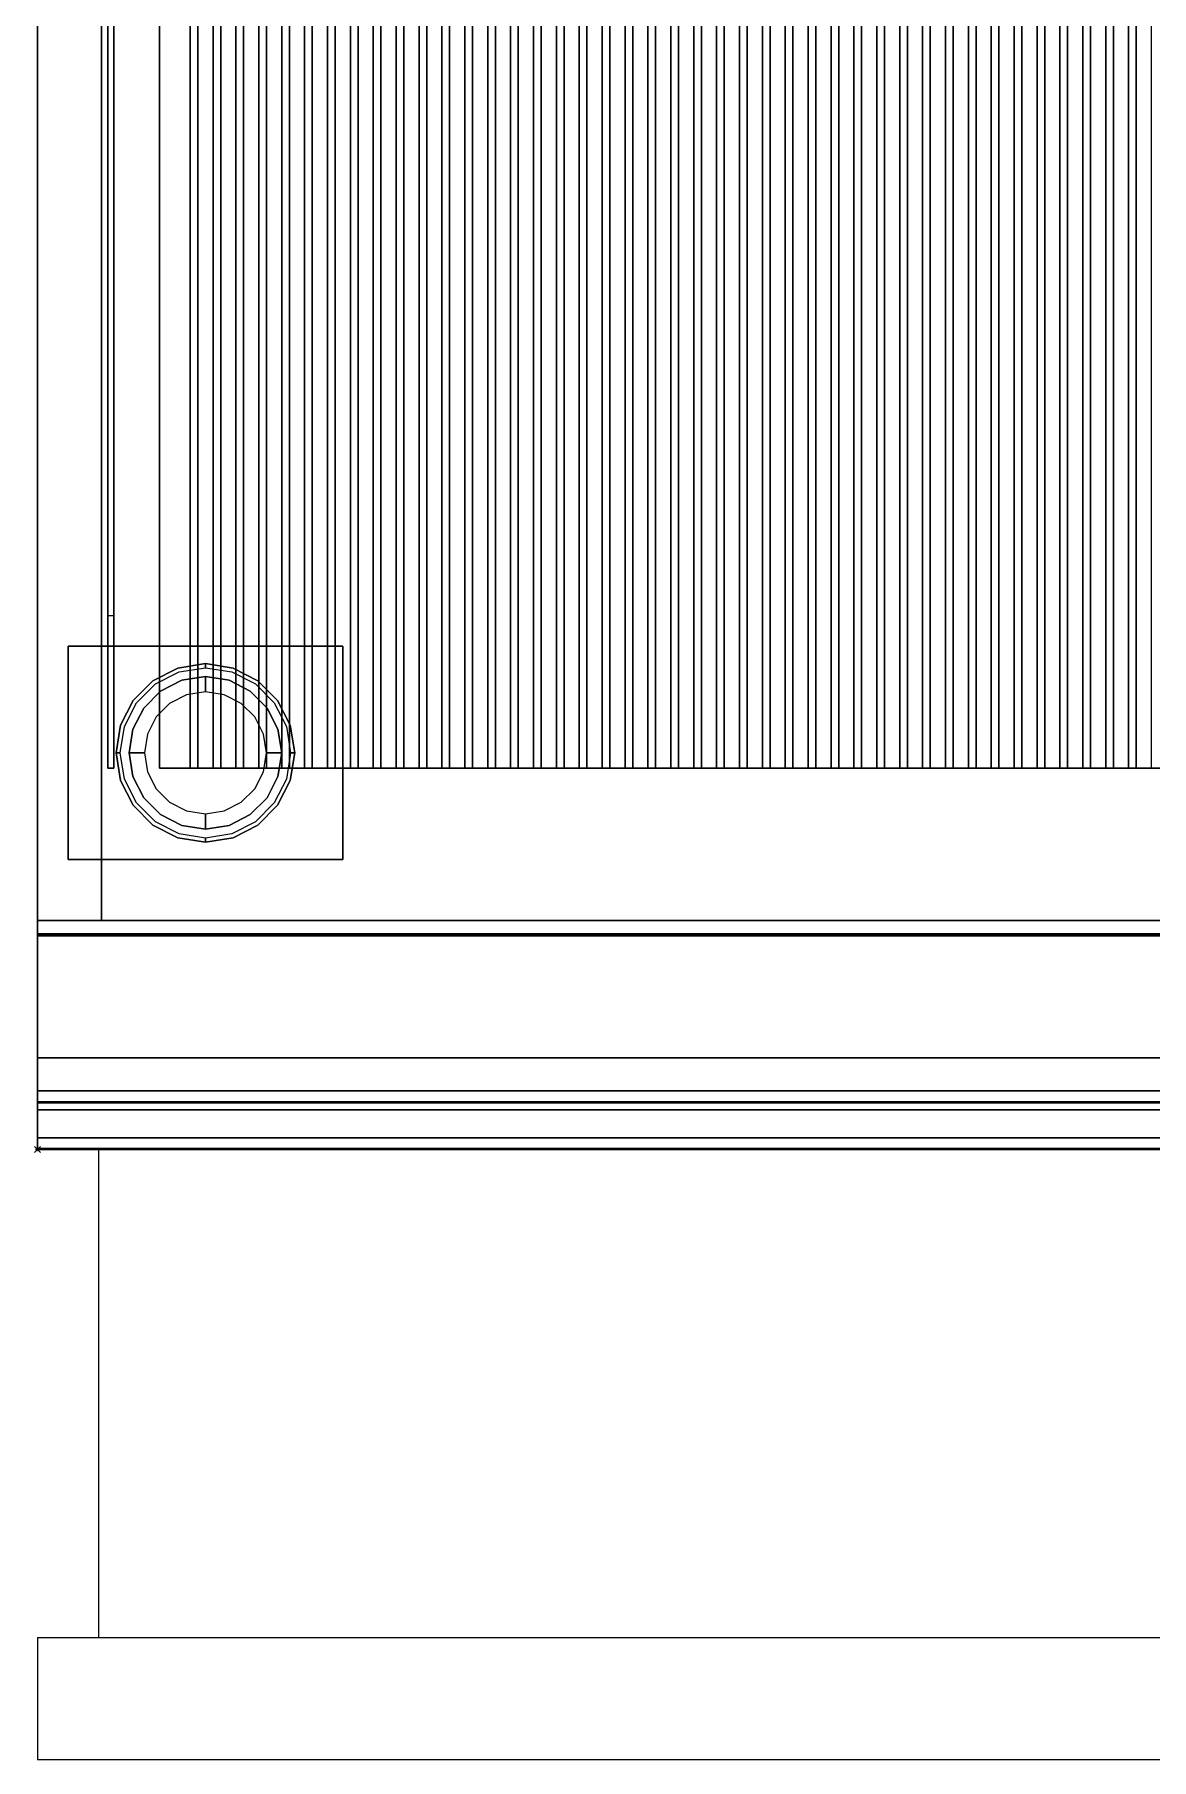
# Model space of a CAD drawing. Extents: x -1 to 801, y -1130 to 1.
# Drawn here: x -1 to 365, y -1130 to -565 of the extents above; entities that cross this region are included whole.
import ezdxf

# ---------------------------------------------------------------- set-up
doc = ezdxf.new("R2010")
doc.units = 0
doc.header["$PDMODE"] = 35
doc.layers.get('0').update_dxf_attribs({"lineweight": 13})
for name, color, linetype in [('IQ_200_2D', 1, 'Continuous'), ('IQ_200_3D', 1, 'Continuous'), ('IQ_204_2D', 7, 'Continuous'), ('IQ_204_3D', 7, 'Continuous'), ('IQ_INS_3D', 3, 'Continuous')]:
    doc.layers.add(name, color=color, linetype=linetype)

# ---------------------------------------------------------------- blocks, each defined once
blk = doc.blocks.new('ELECTROLUX-MC-CRUSCOTTO800')
at = {"layer": 'IQ_200_2D'}
for p, q in [((0, 0), (0, -75)), ((800, 0), (800, -75)), ((0, -75), (800, -75))]:
    blk.add_line(p, q, dxfattribs=at)
at = {"layer": 'IQ_200_3D'}
for points in [[(0, -55.83, 654.41), (0, 0, 660.54), (800, 0, 660.54), (800, -55.83, 654.41)], [(0, 0, 660.54), (0, 0, 900), (800, 0, 900), (800, 0, 660.54)], [(0, 0, 900), (0, -62, 900), (800, -62, 900), (800, 0, 900)], [(0, -4.32, 810.26), (0, -59.37, 692.2), (800, -59.37, 692.2), (800, -4.32, 810.26)], [(0, -71.19, 877.81), (0, -4.82, 813.08), (800, -4.82, 813.08), (800, -71.19, 877.81)], [(0, -59.7, 690.72), (0, -59.7, 657.89), (800, -59.7, 657.89), (800, -59.7, 690.72)], [(0, -74.75, 884.46), (0, -71.19, 877.81), (800, -71.19, 877.81), (800, -74.75, 884.46)]]:
    blk.add_3dface(points, dxfattribs=at)
for points, invisible_edges in [([(0, -4.12, 811.75), (0, -4.1, 810.99), (800, -4.1, 810.99), (800, -4.12, 811.75)], 10), ([(0, -4.1, 810.99), (0, -4.32, 810.26), (800, -4.32, 810.26), (800, -4.1, 810.99)], 8), ([(0, -4.36, 812.47), (0, -4.12, 811.75), (800, -4.12, 811.75), (800, -4.36, 812.47)], 10), ([(0, -4.82, 813.08), (0, -4.36, 812.47), (800, -4.36, 812.47), (800, -4.82, 813.08)], 2), ([(0, -57.28, 654.56), (0, -55.83, 654.41), (800, -55.83, 654.41), (800, -57.28, 654.56)], 8), ([(0, -58.54, 655.29), (0, -57.28, 654.56), (800, -57.28, 654.56), (800, -58.54, 655.29)], 10), ([(0, -59.4, 656.46), (0, -58.54, 655.29), (800, -58.54, 655.29), (800, -59.4, 656.46)], 10), ([(0, -59.37, 692.2), (0, -59.51, 691.85), (800, -59.51, 691.85), (800, -59.37, 692.2)], 2), ([(0, -59.7, 657.89), (0, -59.4, 656.46), (800, -59.4, 656.46), (800, -59.7, 657.89)], 2), ([(0, -59.51, 691.85), (0, -59.62, 691.48), (800, -59.62, 691.48), (800, -59.51, 691.85)], 10), ([(0, -59.62, 691.48), (0, -59.68, 691.11), (800, -59.68, 691.11), (800, -59.62, 691.48)], 10), ([(0, -59.68, 691.11), (0, -59.7, 690.72), (800, -59.7, 690.72), (800, -59.68, 691.11)], 8), ([(0, -62, 900), (0, -69.22, 897.81), (800, -69.22, 897.81), (800, -62, 900)], 2), ([(0, -69.22, 897.81), (0, -74.01, 891.97), (800, -74.01, 891.97), (800, -69.22, 897.81)], 10), ([(0, -74.01, 891.97), (0, -74.75, 884.46), (800, -74.75, 884.46), (800, -74.01, 891.97)], 8)]:
    blk.add_3dface(points, dxfattribs=dict(at, invisible_edges=invisible_edges))
at = {"layer": 'IQ_INS_3D'}
for p in [(0, -75), (800, -75)]:
    blk.add_point(p, dxfattribs=at)
blk = doc.blocks.new('PQ-MC-LEG400')
at = {"layer": 'IQ_200_3D'}
for points in [[(-45, -35, 198), (-45, 35, 198), (45, 35, 198), (45, -35, 198)], [(-45, -35, 200), (45, -35, 200), (45, 35, 200), (-45, 35, 200)], [(-45, 35, 198), (-45, 35, 200), (45, 35, 200), (45, 35, 198)], [(-45, -35, 198), (-45, -35, 200), (-45, 35, 200), (-45, 35, 198)], [(45, -35, 198), (45, 35, 198), (45, 35, 200), (45, -35, 200)], [(-45, -35, 198), (45, -35, 198), (45, -35, 200), (-45, -35, 200)]]:
    blk.add_3dface(points, dxfattribs=at)
for points, invisible_edges in [([(-9.04, 27.82, 198), (-9.04, 27.82, 105), (0, 29.25, 105), (0, 29.25, 198)], 1), ([(-9.04, 27.82, 105), (-8.62, 26.54, 100), (0, 27.91, 100), (0, 29.25, 105)], 1), ([(0, 29.25, 198), (0, 29.25, 105), (9.04, 27.82, 105), (9.04, 27.82, 198)], 4), ([(0, 29.25, 105), (0, 27.91, 100), (8.62, 26.54, 100), (9.04, 27.82, 105)], 4), ([(-23.66, 17.19, 198), (-23.66, 17.19, 105), (-17.19, 23.66, 105), (-17.19, 23.66, 198)], 5), ([(-23.66, 17.19, 105), (-22.58, 16.41, 100), (-16.41, 22.58, 100), (-17.19, 23.66, 105)], 5), ([(-17.19, 23.66, 198), (-17.19, 23.66, 105), (-9.04, 27.82, 105), (-9.04, 27.82, 198)], 5), ([(-17.19, 23.66, 105), (-16.41, 22.58, 100), (-8.62, 26.54, 100), (-9.04, 27.82, 105)], 5), ([(-7.73, 23.78, 100), (-7.73, 23.78, 5), (-14.69, 20.23, 5), (-14.69, 20.23, 100)], 5), ([(-7.73, 23.78, 5), (-7.27, 22.38, 1.46), (-13.83, 19.04, 1.46), (-14.69, 20.23, 5)], 7), ([(0, 25, 100), (0, 25, 5), (-7.73, 23.78, 5), (-7.73, 23.78, 100)], 4), ([(0, 25, 5), (0, 23.54, 1.46), (-7.27, 22.38, 1.46), (-7.73, 23.78, 5)], 6), ([(0, 23.54, 1.46), (0, 20), (-6.18, 19.02), (-7.27, 22.38, 1.46)], 12), ([(7.73, 23.78, 100), (7.73, 23.78, 5), (0, 25, 5), (0, 25, 100)], 1), ([(7.73, 23.78, 5), (7.27, 22.38, 1.46), (0, 23.54, 1.46), (0, 25, 5)], 3), ([(7.27, 22.38, 1.46), (6.18, 19.02), (0, 20), (0, 23.54, 1.46)], 9), ([(14.69, 20.23, 5), (13.83, 19.04, 1.46), (7.27, 22.38, 1.46), (7.73, 23.78, 5)], 7), ([(14.69, 20.23, 100), (14.69, 20.23, 5), (7.73, 23.78, 5), (7.73, 23.78, 100)], 5), ([(9.04, 27.82, 105), (8.62, 26.54, 100), (16.41, 22.58, 100), (17.19, 23.66, 105)], 5), ([(9.04, 27.82, 198), (9.04, 27.82, 105), (17.19, 23.66, 105), (17.19, 23.66, 198)], 5), ([(17.19, 23.66, 105), (16.41, 22.58, 100), (22.58, 16.41, 100), (23.66, 17.19, 105)], 5), ([(17.19, 23.66, 198), (17.19, 23.66, 105), (23.66, 17.19, 105), (23.66, 17.19, 198)], 5), ([(-27.82, 9.04, 198), (-27.82, 9.04, 105), (-23.66, 17.19, 105), (-23.66, 17.19, 198)], 5), ([(-27.82, 9.04, 105), (-26.54, 8.62, 100), (-22.58, 16.41, 100), (-23.66, 17.19, 105)], 5), ([(-14.69, 20.23, 100), (-14.69, 20.23, 5), (-20.23, 14.69, 5), (-20.23, 14.69, 100)], 5), ([(-14.69, 20.23, 5), (-13.83, 19.04, 1.46), (-19.04, 13.83, 1.46), (-20.23, 14.69, 5)], 7), ([(-13.83, 19.04, 1.46), (-11.76, 16.18), (-16.18, 11.76), (-19.04, 13.83, 1.46)], 13), ([(-7.27, 22.38, 1.46), (-6.18, 19.02), (-11.76, 16.18), (-13.83, 19.04, 1.46)], 13), ([(13.83, 19.04, 1.46), (11.76, 16.18), (6.18, 19.02), (7.27, 22.38, 1.46)], 13), ([(19.04, 13.83, 1.46), (16.18, 11.76), (11.76, 16.18), (13.83, 19.04, 1.46)], 13), ([(20.23, 14.69, 5), (19.04, 13.83, 1.46), (13.83, 19.04, 1.46), (14.69, 20.23, 5)], 7), ([(20.23, 14.69, 100), (20.23, 14.69, 5), (14.69, 20.23, 5), (14.69, 20.23, 100)], 5), ([(23.66, 17.19, 105), (22.58, 16.41, 100), (26.54, 8.62, 100), (27.82, 9.04, 105)], 5), ([(23.66, 17.19, 198), (23.66, 17.19, 105), (27.82, 9.04, 105), (27.82, 9.04, 198)], 5), ([(-20.23, 14.69, 100), (-20.23, 14.69, 5), (-23.78, 7.73, 5), (-23.78, 7.73, 100)], 5), ([(-20.23, 14.69, 5), (-19.04, 13.83, 1.46), (-22.38, 7.27, 1.46), (-23.78, 7.73, 5)], 7), ([(-19.04, 13.83, 1.46), (-16.18, 11.76), (-19.02, 6.18), (-22.38, 7.27, 1.46)], 13), ([(22.38, 7.27, 1.46), (19.02, 6.18), (16.18, 11.76), (19.04, 13.83, 1.46)], 13), ([(23.78, 7.73, 5), (22.38, 7.27, 1.46), (19.04, 13.83, 1.46), (20.23, 14.69, 5)], 7), ([(23.78, 7.73, 100), (23.78, 7.73, 5), (20.23, 14.69, 5), (20.23, 14.69, 100)], 5), ([(-29.25, 0, 198), (-29.25, 0, 105), (-27.82, 9.04, 105), (-27.82, 9.04, 198)], 4), ([(-29.25, 0, 105), (-27.91, 0, 100), (-26.54, 8.62, 100), (-27.82, 9.04, 105)], 4), ([(-23.78, 7.73, 100), (-23.78, 7.73, 5), (-25, 0, 5), (-25, 0, 100)], 1), ([(-23.78, 7.73, 5), (-22.38, 7.27, 1.46), (-23.54, 0, 1.46), (-25, 0, 5)], 3), ([(-22.38, 7.27, 1.46), (-19.02, 6.18), (-20, 0), (-23.54, 0, 1.46)], 9), ([(23.54, 0, 1.46), (20, 0), (19.02, 6.18), (22.38, 7.27, 1.46)], 12), ([(25, 0, 5), (23.54, 0, 1.46), (22.38, 7.27, 1.46), (23.78, 7.73, 5)], 6), ([(25, 0, 100), (25, 0, 5), (23.78, 7.73, 5), (23.78, 7.73, 100)], 4), ([(27.82, 9.04, 105), (26.54, 8.62, 100), (27.91, 0, 100), (29.25, 0, 105)], 1), ([(27.82, 9.04, 198), (27.82, 9.04, 105), (29.25, 0, 105), (29.25, 0, 198)], 1), ([(-27.82, -9.04, 198), (-27.82, -9.04, 105), (-29.25, 0, 105), (-29.25, 0, 198)], 1), ([(-27.82, -9.04, 105), (-26.54, -8.62, 100), (-27.91, 0, 100), (-29.25, 0, 105)], 1), ([(-25, 0, 100), (-25, 0, 5), (-23.78, -7.73, 5), (-23.78, -7.73, 100)], 4), ([(-25, 0, 5), (-23.54, 0, 1.46), (-22.38, -7.27, 1.46), (-23.78, -7.73, 5)], 6), ([(-23.54, 0, 1.46), (-20, 0), (-19.02, -6.18), (-22.38, -7.27, 1.46)], 12), ([(22.38, -7.27, 1.46), (19.02, -6.18), (20, 0), (23.54, 0, 1.46)], 9), ([(23.78, -7.73, 5), (22.38, -7.27, 1.46), (23.54, 0, 1.46), (25, 0, 5)], 3), ([(23.78, -7.73, 100), (23.78, -7.73, 5), (25, 0, 5), (25, 0, 100)], 1), ([(29.25, 0, 105), (27.91, 0, 100), (26.54, -8.62, 100), (27.82, -9.04, 105)], 4), ([(29.25, 0, 198), (29.25, 0, 105), (27.82, -9.04, 105), (27.82, -9.04, 198)], 4), ([(-23.66, -17.19, 105), (-22.58, -16.41, 100), (-26.54, -8.62, 100), (-27.82, -9.04, 105)], 5), ([(-23.66, -17.19, 198), (-23.66, -17.19, 105), (-27.82, -9.04, 105), (-27.82, -9.04, 198)], 5), ([(-23.78, -7.73, 5), (-22.38, -7.27, 1.46), (-19.04, -13.83, 1.46), (-20.23, -14.69, 5)], 7), ([(-23.78, -7.73, 100), (-23.78, -7.73, 5), (-20.23, -14.69, 5), (-20.23, -14.69, 100)], 5), ([(-22.38, -7.27, 1.46), (-19.02, -6.18), (-16.18, -11.76), (-19.04, -13.83, 1.46)], 13), ([(19.04, -13.83, 1.46), (16.18, -11.76), (19.02, -6.18), (22.38, -7.27, 1.46)], 13), ([(20.23, -14.69, 5), (19.04, -13.83, 1.46), (22.38, -7.27, 1.46), (23.78, -7.73, 5)], 7), ([(20.23, -14.69, 100), (20.23, -14.69, 5), (23.78, -7.73, 5), (23.78, -7.73, 100)], 5), ([(27.82, -9.04, 105), (26.54, -8.62, 100), (22.58, -16.41, 100), (23.66, -17.19, 105)], 5), ([(27.82, -9.04, 198), (27.82, -9.04, 105), (23.66, -17.19, 105), (23.66, -17.19, 198)], 5), ([(-17.19, -23.66, 105), (-16.41, -22.58, 100), (-22.58, -16.41, 100), (-23.66, -17.19, 105)], 5), ([(-20.23, -14.69, 5), (-19.04, -13.83, 1.46), (-13.83, -19.04, 1.46), (-14.69, -20.23, 5)], 7), ([(-20.23, -14.69, 100), (-20.23, -14.69, 5), (-14.69, -20.23, 5), (-14.69, -20.23, 100)], 5), ([(-19.04, -13.83, 1.46), (-16.18, -11.76), (-11.76, -16.18), (-13.83, -19.04, 1.46)], 13), ([(-13.83, -19.04, 1.46), (-11.76, -16.18), (-6.18, -19.02), (-7.27, -22.38, 1.46)], 13), ([(7.27, -22.38, 1.46), (6.18, -19.02), (11.76, -16.18), (13.83, -19.04, 1.46)], 13), ([(13.83, -19.04, 1.46), (11.76, -16.18), (16.18, -11.76), (19.04, -13.83, 1.46)], 13), ([(14.69, -20.23, 5), (13.83, -19.04, 1.46), (19.04, -13.83, 1.46), (20.23, -14.69, 5)], 7), ([(14.69, -20.23, 100), (14.69, -20.23, 5), (20.23, -14.69, 5), (20.23, -14.69, 100)], 5), ([(23.66, -17.19, 105), (22.58, -16.41, 100), (16.41, -22.58, 100), (17.19, -23.66, 105)], 5), ([(-17.19, -23.66, 198), (-17.19, -23.66, 105), (-23.66, -17.19, 105), (-23.66, -17.19, 198)], 5), ([(-9.04, -27.82, 105), (-8.62, -26.54, 100), (-16.41, -22.58, 100), (-17.19, -23.66, 105)], 5), ([(-14.69, -20.23, 5), (-13.83, -19.04, 1.46), (-7.27, -22.38, 1.46), (-7.73, -23.78, 5)], 7), ([(-14.69, -20.23, 100), (-14.69, -20.23, 5), (-7.73, -23.78, 5), (-7.73, -23.78, 100)], 5), ([(-7.73, -23.78, 5), (-7.27, -22.38, 1.46), (0, -23.54, 1.46), (0, -25, 5)], 3), ([(-7.27, -22.38, 1.46), (-6.18, -19.02), (0, -20), (0, -23.54, 1.46)], 9), ([(0, -23.54, 1.46), (0, -20), (6.18, -19.02), (7.27, -22.38, 1.46)], 12), ([(0, -25, 5), (0, -23.54, 1.46), (7.27, -22.38, 1.46), (7.73, -23.78, 5)], 6), ([(7.73, -23.78, 5), (7.27, -22.38, 1.46), (13.83, -19.04, 1.46), (14.69, -20.23, 5)], 7), ([(7.73, -23.78, 100), (7.73, -23.78, 5), (14.69, -20.23, 5), (14.69, -20.23, 100)], 5), ([(17.19, -23.66, 105), (16.41, -22.58, 100), (8.62, -26.54, 100), (9.04, -27.82, 105)], 5), ([(23.66, -17.19, 198), (23.66, -17.19, 105), (17.19, -23.66, 105), (17.19, -23.66, 198)], 5), ([(-9.04, -27.82, 198), (-9.04, -27.82, 105), (-17.19, -23.66, 105), (-17.19, -23.66, 198)], 5), ([(0, -29.25, 105), (0, -27.91, 100), (-8.62, -26.54, 100), (-9.04, -27.82, 105)], 4), ([(0, -29.25, 198), (0, -29.25, 105), (-9.04, -27.82, 105), (-9.04, -27.82, 198)], 4), ([(-7.73, -23.78, 100), (-7.73, -23.78, 5), (0, -25, 5), (0, -25, 100)], 1), ([(0, -25, 100), (0, -25, 5), (7.73, -23.78, 5), (7.73, -23.78, 100)], 4), ([(9.04, -27.82, 105), (8.62, -26.54, 100), (0, -27.91, 100), (0, -29.25, 105)], 1), ([(9.04, -27.82, 198), (9.04, -27.82, 105), (0, -29.25, 105), (0, -29.25, 198)], 1), ([(17.19, -23.66, 198), (17.19, -23.66, 105), (9.04, -27.82, 105), (9.04, -27.82, 198)], 5)]:
    blk.add_3dface(points, dxfattribs=dict(at, invisible_edges=invisible_edges))

msp = doc.modelspace()

# ---------------------------------------------------------------- linework, layer by layer
at = {"layer": 'IQ_200_2D'}
msp.add_line((0, -855), (0, 0), dxfattribs=at)
at = {"layer": 'IQ_200_3D', "extrusion": (-1, 0, 0)}
for points in [[(900, 200), (860, 200), (860, 530), (900, 530)], [(900, 535), (860, 535), (860, 650), (900, 650)]]:
    msp.add_lwpolyline(points, close=True, dxfattribs=at)
at = {"layer": 'IQ_200_3D'}
for points in [[(0, -855, 650), (0, -2, 650), (800, -2, 650), (800, -855, 650)], [(0, -855, 650), (0, -855, 900), (0, -2, 900), (0, -2, 650)], [(779, -855, 650), (21, -855, 650), (21, -2, 650), (779, -2, 650)], [(779, -855, 650), (21, -855, 650), (21, -2, 650), (779, -2, 650)], [(0, -855, 200), (21, -855, 200), (21, -72, 200), (0, -72, 200)], [(21, -855, 200), (779, -855, 200), (779, -72, 200), (21, -72, 200)], [(23, -755, 1050), (25, -755, 1050), (25, -805, 1000), (23, -805, 1000)], [(25, -805, 1000), (23, -805, 1000), (23, -805, 900), (25, -805, 900)], [(0, -855, 650), (800, -855, 650), (800, -855, 900), (0, -855, 900)], [(21, -855, 200), (0, -855, 200), (0, -855, 650), (21, -855, 650)], [(21, -855, 200), (779, -855, 200), (779, -855, 650), (21, -855, 650)], [(0, -860, 200), (0, -860, 530), (800, -860, 530), (800, -860, 200)], [(0, -860, 530), (0, -900, 530), (800, -900, 530), (800, -860, 530)], [(0, -900, 200), (0, -860, 200), (800, -860, 200), (800, -900, 200)], [(0, -860, 530), (0, -900, 530), (0, -900, 200), (0, -860, 200)], [(0, -860, 535), (0, -860, 650), (400, -860, 650), (400, -860, 535)], [(0, -860, 650), (0, -900, 650), (400, -900, 650), (400, -860, 650)], [(0, -900, 535), (0, -860, 535), (400, -860, 535), (400, -900, 535)], [(0, -860, 650), (0, -900, 650), (0, -900, 535), (0, -860, 535)], [(0, -900, 530), (0, -900, 200), (800, -900, 200), (800, -900, 530)], [(0, -900, 650), (0, -900, 535), (400, -900, 535), (400, -900, 650)]]:
    msp.add_3dface(points, dxfattribs=at)
for points, invisible_edges in [([(0, -72, 499), (0, -2, 499), (0, -2, 650), (0, -855, 650)], 8), ([(21, -72, 499), (21, -2, 499), (21, -2, 650), (21, -855, 650)], 8), ([(0, -855, 650), (0, -855, 200), (0, -72, 200), (0, -72, 499)], 8), ([(21, -855, 650), (21, -855, 200), (21, -72, 200), (21, -72, 499)], 8), ([(0, -855, 900), (40, -805, 900), (40, -105, 900), (0, -80.5, 900)], 5), ([(23, -103, 1050), (23, -103, 900), (23, -755, 900), (23, -755, 1050)], 4), ([(25, -105, 1050), (23, -103, 1050), (23, -755, 1050), (25, -755, 1050)], 1), ([(25, -105, 1050), (25, -105, 900), (25, -755, 900), (25, -755, 1050)], 4), ([(23, -755, 1050), (23, -755, 900), (23, -805, 900), (23, -805, 1000)], 1), ([(25, -755, 1050), (25, -755, 900), (25, -805, 900), (25, -805, 1000)], 1), ([(760, -805, 900), (800, -855, 900), (0, -855, 900), (40, -805, 900)], 5)]:
    msp.add_3dface(points, dxfattribs=dict(at, invisible_edges=invisible_edges))
at = {"layer": 'IQ_204_2D'}
for p, q in [((50, -805), (50, -105)), ((60, -105), (60, -805)), ((65, -805), (65, -105)), ((75, -105), (75, -805)), ((80, -805), (80, -105)), ((90, -105), (90, -805)), ((95, -805), (95, -105)), ((105, -105), (105, -805)), ((110, -805), (110, -105)), ((120, -105), (120, -805)), ((125, -805), (125, -105)), ((135, -105), (135, -805)), ((140, -805), (140, -105)), ((150, -105), (150, -805)), ((155, -805), (155, -105)), ((165, -105), (165, -805)), ((170, -805), (170, -105)), ((180, -105), (180, -805)), ((185, -805), (185, -105)), ((195, -105), (195, -805)), ((200, -805), (200, -105)), ((210, -105), (210, -805)), ((215, -805), (215, -105)), ((225, -105), (225, -805)), ((230, -805), (230, -105)), ((240, -105), (240, -805)), ((245, -805), (245, -105)), ((255, -105), (255, -805)), ((260, -805), (260, -105)), ((270, -105), (270, -805)), ((275, -805), (275, -105)), ((285, -105), (285, -805)), ((290, -805), (290, -105)), ((300, -105), (300, -805)), ((305, -805), (305, -105)), ((315, -105), (315, -805)), ((320, -805), (320, -105)), ((330, -105), (330, -805)), ((335, -805), (335, -105)), ((345, -105), (345, -805)), ((350, -805), (350, -105)), ((360, -105), (360, -805)), ((365, -805), (365, -105)), ((40, -805), (360, -805)), ((0, -1090), (400, -1090)), ((0, -1130), (400, -1130))]:
    msp.add_line(p, q, dxfattribs=at)
at = {"layer": 'IQ_204_2D', "extrusion": (-1, 0, 0)}
for p, q in [((20, -930), (20, -1090)), ((0, -1090), (0, -1130))]:
    msp.add_line(p, q, dxfattribs=at)
at = {"layer": 'IQ_204_2D'}
msp.add_lwpolyline([(40, -105), (760, -105), (760, -805), (40, -805)], close=True, dxfattribs=at)
at = {"layer": 'IQ_204_3D'}
for points in [[(760, -105, 900), (760, -805, 900), (40, -805, 900), (40, -105, 900)], [(760, -105, 890), (760, -805, 890), (40, -805, 890), (40, -105, 890)], [(40, -805, 890), (40, -805, 900), (40, -105, 900), (40, -105, 890)], [(50, -805, 900), (50, -105, 900), (60, -105, 900), (60, -805, 900)], [(50, -805, 900), (52.5, -805, 910), (52.5, -105, 910), (50, -105, 900)], [(52.5, -805, 910), (57.5, -805, 910), (57.5, -105, 910), (52.5, -105, 910)], [(60, -805, 900), (60, -105, 900), (57.5, -105, 910), (57.5, -805, 910)], [(65, -805, 900), (65, -105, 900), (75, -105, 900), (75, -805, 900)], [(65, -805, 900), (67.5, -805, 910), (67.5, -105, 910), (65, -105, 900)], [(67.5, -805, 910), (72.5, -805, 910), (72.5, -105, 910), (67.5, -105, 910)], [(75, -805, 900), (75, -105, 900), (72.5, -105, 910), (72.5, -805, 910)], [(80, -805, 900), (80, -105, 900), (90, -105, 900), (90, -805, 900)], [(80, -805, 900), (82.5, -805, 910), (82.5, -105, 910), (80, -105, 900)], [(82.5, -805, 910), (87.5, -805, 910), (87.5, -105, 910), (82.5, -105, 910)], [(90, -805, 900), (90, -105, 900), (87.5, -105, 910), (87.5, -805, 910)], [(95, -805, 900), (95, -105, 900), (105, -105, 900), (105, -805, 900)], [(95, -805, 900), (97.5, -805, 910), (97.5, -105, 910), (95, -105, 900)], [(97.5, -805, 910), (102.5, -805, 910), (102.5, -105, 910), (97.5, -105, 910)], [(105, -805, 900), (105, -105, 900), (102.5, -105, 910), (102.5, -805, 910)], [(110, -805, 900), (110, -105, 900), (120, -105, 900), (120, -805, 900)], [(110, -805, 900), (112.5, -805, 910), (112.5, -105, 910), (110, -105, 900)], [(112.5, -805, 910), (117.5, -805, 910), (117.5, -105, 910), (112.5, -105, 910)], [(120, -805, 900), (120, -105, 900), (117.5, -105, 910), (117.5, -805, 910)], [(125, -805, 900), (125, -105, 900), (135, -105, 900), (135, -805, 900)], [(125, -805, 900), (127.5, -805, 910), (127.5, -105, 910), (125, -105, 900)], [(127.5, -805, 910), (132.5, -805, 910), (132.5, -105, 910), (127.5, -105, 910)], [(135, -805, 900), (135, -105, 900), (132.5, -105, 910), (132.5, -805, 910)], [(140, -805, 900), (140, -105, 900), (150, -105, 900), (150, -805, 900)], [(140, -805, 900), (142.5, -805, 910), (142.5, -105, 910), (140, -105, 900)], [(142.5, -805, 910), (147.5, -805, 910), (147.5, -105, 910), (142.5, -105, 910)], [(150, -805, 900), (150, -105, 900), (147.5, -105, 910), (147.5, -805, 910)], [(155, -805, 900), (155, -105, 900), (165, -105, 900), (165, -805, 900)], [(155, -805, 900), (157.5, -805, 910), (157.5, -105, 910), (155, -105, 900)], [(157.5, -805, 910), (162.5, -805, 910), (162.5, -105, 910), (157.5, -105, 910)], [(165, -805, 900), (165, -105, 900), (162.5, -105, 910), (162.5, -805, 910)], [(170, -805, 900), (170, -105, 900), (180, -105, 900), (180, -805, 900)], [(170, -805, 900), (172.5, -805, 910), (172.5, -105, 910), (170, -105, 900)], [(172.5, -805, 910), (177.5, -805, 910), (177.5, -105, 910), (172.5, -105, 910)], [(180, -805, 900), (180, -105, 900), (177.5, -105, 910), (177.5, -805, 910)], [(185, -805, 900), (185, -105, 900), (195, -105, 900), (195, -805, 900)], [(185, -805, 900), (187.5, -805, 910), (187.5, -105, 910), (185, -105, 900)], [(187.5, -805, 910), (192.5, -805, 910), (192.5, -105, 910), (187.5, -105, 910)], [(195, -805, 900), (195, -105, 900), (192.5, -105, 910), (192.5, -805, 910)], [(200, -805, 900), (200, -105, 900), (210, -105, 900), (210, -805, 900)], [(200, -805, 900), (202.5, -805, 910), (202.5, -105, 910), (200, -105, 900)], [(202.5, -805, 910), (207.5, -805, 910), (207.5, -105, 910), (202.5, -105, 910)], [(210, -805, 900), (210, -105, 900), (207.5, -105, 910), (207.5, -805, 910)], [(215, -805, 900), (215, -105, 900), (225, -105, 900), (225, -805, 900)], [(215, -805, 900), (217.5, -805, 910), (217.5, -105, 910), (215, -105, 900)], [(217.5, -805, 910), (222.5, -805, 910), (222.5, -105, 910), (217.5, -105, 910)], [(225, -805, 900), (225, -105, 900), (222.5, -105, 910), (222.5, -805, 910)], [(230, -805, 900), (230, -105, 900), (240, -105, 900), (240, -805, 900)], [(230, -805, 900), (232.5, -805, 910), (232.5, -105, 910), (230, -105, 900)], [(232.5, -805, 910), (237.5, -805, 910), (237.5, -105, 910), (232.5, -105, 910)], [(240, -805, 900), (240, -105, 900), (237.5, -105, 910), (237.5, -805, 910)], [(245, -805, 900), (245, -105, 900), (255, -105, 900), (255, -805, 900)], [(245, -805, 900), (247.5, -805, 910), (247.5, -105, 910), (245, -105, 900)], [(247.5, -805, 910), (252.5, -805, 910), (252.5, -105, 910), (247.5, -105, 910)], [(255, -805, 900), (255, -105, 900), (252.5, -105, 910), (252.5, -805, 910)], [(260, -805, 900), (260, -105, 900), (270, -105, 900), (270, -805, 900)], [(260, -805, 900), (262.5, -805, 910), (262.5, -105, 910), (260, -105, 900)], [(262.5, -805, 910), (267.5, -805, 910), (267.5, -105, 910), (262.5, -105, 910)], [(270, -805, 900), (270, -105, 900), (267.5, -105, 910), (267.5, -805, 910)], [(275, -805, 900), (275, -105, 900), (285, -105, 900), (285, -805, 900)], [(275, -805, 900), (277.5, -805, 910), (277.5, -105, 910), (275, -105, 900)], [(277.5, -805, 910), (282.5, -805, 910), (282.5, -105, 910), (277.5, -105, 910)], [(285, -805, 900), (285, -105, 900), (282.5, -105, 910), (282.5, -805, 910)], [(290, -805, 900), (290, -105, 900), (300, -105, 900), (300, -805, 900)], [(290, -805, 900), (292.5, -805, 910), (292.5, -105, 910), (290, -105, 900)], [(292.5, -805, 910), (297.5, -805, 910), (297.5, -105, 910), (292.5, -105, 910)], [(300, -805, 900), (300, -105, 900), (297.5, -105, 910), (297.5, -805, 910)], [(305, -805, 900), (305, -105, 900), (315, -105, 900), (315, -805, 900)], [(305, -805, 900), (307.5, -805, 910), (307.5, -105, 910), (305, -105, 900)], [(307.5, -805, 910), (312.5, -805, 910), (312.5, -105, 910), (307.5, -105, 910)], [(315, -805, 900), (315, -105, 900), (312.5, -105, 910), (312.5, -805, 910)], [(320, -805, 900), (320, -105, 900), (330, -105, 900), (330, -805, 900)], [(320, -805, 900), (322.5, -805, 910), (322.5, -105, 910), (320, -105, 900)], [(322.5, -805, 910), (327.5, -805, 910), (327.5, -105, 910), (322.5, -105, 910)], [(330, -805, 900), (330, -105, 900), (327.5, -105, 910), (327.5, -805, 910)], [(335, -805, 900), (335, -105, 900), (345, -105, 900), (345, -805, 900)], [(335, -805, 900), (337.5, -805, 910), (337.5, -105, 910), (335, -105, 900)], [(337.5, -805, 910), (342.5, -805, 910), (342.5, -105, 910), (337.5, -105, 910)], [(345, -805, 900), (345, -105, 900), (342.5, -105, 910), (342.5, -805, 910)], [(350, -805, 900), (350, -105, 900), (360, -105, 900), (360, -805, 900)], [(350, -805, 900), (352.5, -805, 910), (352.5, -105, 910), (350, -105, 900)], [(352.5, -805, 910), (357.5, -805, 910), (357.5, -105, 910), (352.5, -105, 910)], [(360, -805, 900), (360, -105, 900), (357.5, -105, 910), (357.5, -805, 910)], [(40, -805, 900), (40, -805, 890), (760, -805, 890), (760, -805, 900)], [(50, -805, 900), (52.5, -805, 910), (57.5, -805, 910), (60, -805, 900)], [(65, -805, 900), (67.5, -805, 910), (72.5, -805, 910), (75, -805, 900)], [(80, -805, 900), (82.5, -805, 910), (87.5, -805, 910), (90, -805, 900)], [(95, -805, 900), (97.5, -805, 910), (102.5, -805, 910), (105, -805, 900)], [(110, -805, 900), (112.5, -805, 910), (117.5, -805, 910), (120, -805, 900)], [(125, -805, 900), (127.5, -805, 910), (132.5, -805, 910), (135, -805, 900)], [(140, -805, 900), (142.5, -805, 910), (147.5, -805, 910), (150, -805, 900)], [(155, -805, 900), (157.5, -805, 910), (162.5, -805, 910), (165, -805, 900)], [(170, -805, 900), (172.5, -805, 910), (177.5, -805, 910), (180, -805, 900)], [(185, -805, 900), (187.5, -805, 910), (192.5, -805, 910), (195, -805, 900)], [(200, -805, 900), (202.5, -805, 910), (207.5, -805, 910), (210, -805, 900)], [(215, -805, 900), (217.5, -805, 910), (222.5, -805, 910), (225, -805, 900)], [(230, -805, 900), (232.5, -805, 910), (237.5, -805, 910), (240, -805, 900)], [(245, -805, 900), (247.5, -805, 910), (252.5, -805, 910), (255, -805, 900)], [(260, -805, 900), (262.5, -805, 910), (267.5, -805, 910), (270, -805, 900)], [(275, -805, 900), (277.5, -805, 910), (282.5, -805, 910), (285, -805, 900)], [(290, -805, 900), (292.5, -805, 910), (297.5, -805, 910), (300, -805, 900)], [(305, -805, 900), (307.5, -805, 910), (312.5, -805, 910), (315, -805, 900)], [(320, -805, 900), (322.5, -805, 910), (327.5, -805, 910), (330, -805, 900)], [(335, -805, 900), (337.5, -805, 910), (342.5, -805, 910), (345, -805, 900)], [(350, -805, 900), (352.5, -805, 910), (357.5, -805, 910), (360, -805, 900)]]:
    msp.add_3dface(points, dxfattribs=at)

# ---------------------------------------------------------------- block references
for name, p in [('PQ-MC-LEG400', (55, -800)), ('ELECTROLUX-MC-CRUSCOTTO800', (0, -855))]:
    msp.add_blockref(name, p)

doc.saveas('drawing.dxf')
